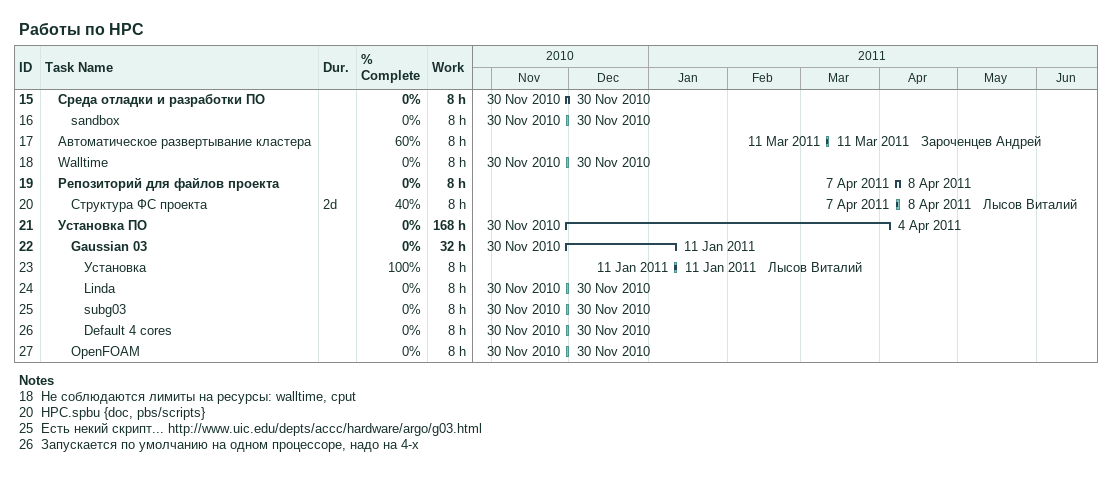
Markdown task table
Работы по HPC

| ID | Level | Task | Duration | Start | Finish | Resources | % complete | Work (h) |
|---|---|---|---|---|---|---|---|---|
| 15 | 2 | **Среда отладки и разработки ПО** |  | 2010-11-30 | 2010-11-30 |  | 0 | 8 |
| 16 | 3 | sandbox |  | 2010-11-30 | 2010-11-30 |  | 0 | 8 |
| 17 | 2 | Автоматическое развертывание кластера |  | 2011-03-11 | 2011-03-11 | Зароченцев Андрей | 60 | 8 |
| 18 | 2 | Walltime |  | 2010-11-30 | 2010-11-30 |  | 0 | 8 |
| 19 | 2 | **Репозиторий для файлов проекта** |  | 2011-04-07 | 2011-04-08 |  | 0 | 8 |
| 20 | 3 | Структура ФС проекта | 2d | 2011-04-07 | 2011-04-08 | Лысов Виталий | 40 | 8 |
| 21 | 2 | **Установка ПО** |  | 2010-11-30 | 2011-04-04 |  | 0 | 168 |
| 22 | 3 | **Gaussian 03** |  | 2010-11-30 | 2011-01-11 |  | 0 | 32 |
| 23 | 4 | Установка |  | 2011-01-11 | 2011-01-11 | Лысов Виталий | 100 | 8 |
| 24 | 4 | Linda |  | 2010-11-30 | 2010-11-30 |  | 0 | 8 |
| 25 | 4 | subg03 |  | 2010-11-30 | 2010-11-30 |  | 0 | 8 |
| 26 | 4 | Default 4 cores |  | 2010-11-30 | 2010-11-30 |  | 0 | 8 |
| 27 | 3 | OpenFOAM |  | 2010-11-30 | 2010-11-30 |  | 0 | 8 |

Notes
- 18: Не соблюдаются лимиты на ресурсы: walltime, cput
- 20: HPC.spbu {doc, pbs/scripts}
- 25: Есть некий скрипт... http://www.uic.edu/depts/accc/hardware/argo/g03.html
- 26: Запускается по умолчанию на одном процессоре, надо на 4-х
